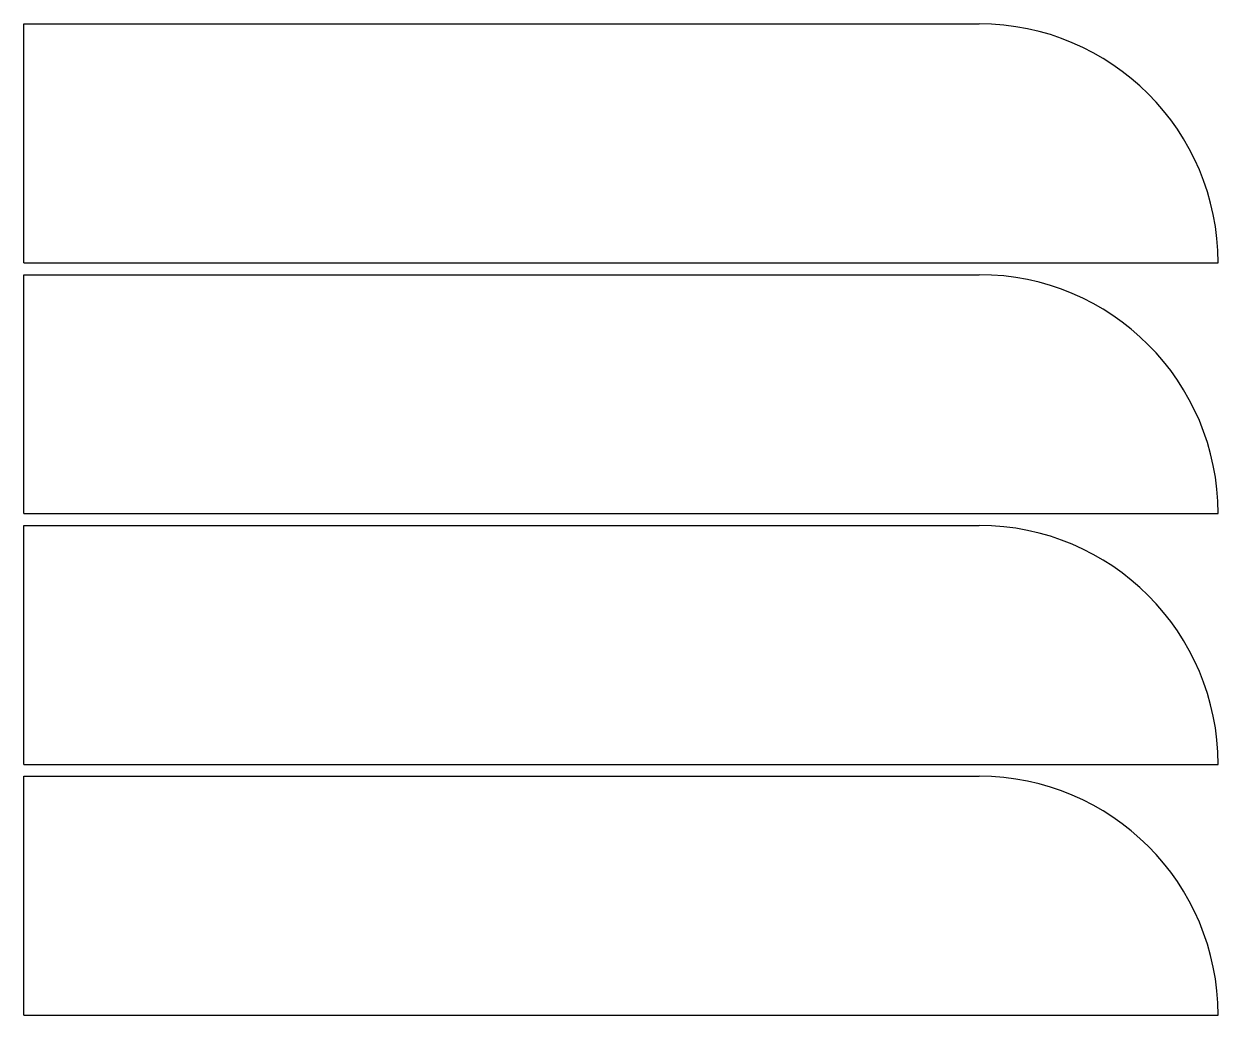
# Model space of a CAD drawing. Extents: x -13.3 to -3.3, y -18.3 to -10.
import ezdxf

# ---------------------------------------------------------------- set-up
doc = ezdxf.new("R2010")
doc.units = 0
doc.header["$MEASUREMENT"] = 0
doc.layers.add('MODELSKETCH_VISIBLE', color=7, linetype='CONTINUOUS')

msp = doc.modelspace()

# ---------------------------------------------------------------- linework, layer by layer
at = {"layer": 'MODELSKETCH_VISIBLE'}
for p, q in [((-13.279, -9.959), (-5.279, -9.959)), ((-13.279, -11.959), (-13.279, -9.959)), ((-13.279, -11.959), (-3.279, -11.959)), ((-13.279, -14.059), (-13.279, -12.059)), ((-13.279, -12.059), (-5.279, -12.059)), ((-13.279, -14.059), (-3.279, -14.059)), ((-13.279, -16.159), (-13.279, -14.159)), ((-13.279, -14.159), (-5.279, -14.159)), ((-13.279, -16.159), (-3.279, -16.159)), ((-13.279, -18.259), (-13.279, -16.259)), ((-13.279, -16.259), (-5.279, -16.259)), ((-13.279, -18.259), (-3.279, -18.259))]:
    msp.add_line(p, q, dxfattribs=at)
for centre in [(-5.279, -11.959), (-5.279, -14.059), (-5.279, -16.159), (-5.279, -18.259)]:
    msp.add_arc(centre, 2, 0, 90, dxfattribs=at)

doc.saveas('drawing.dxf')
